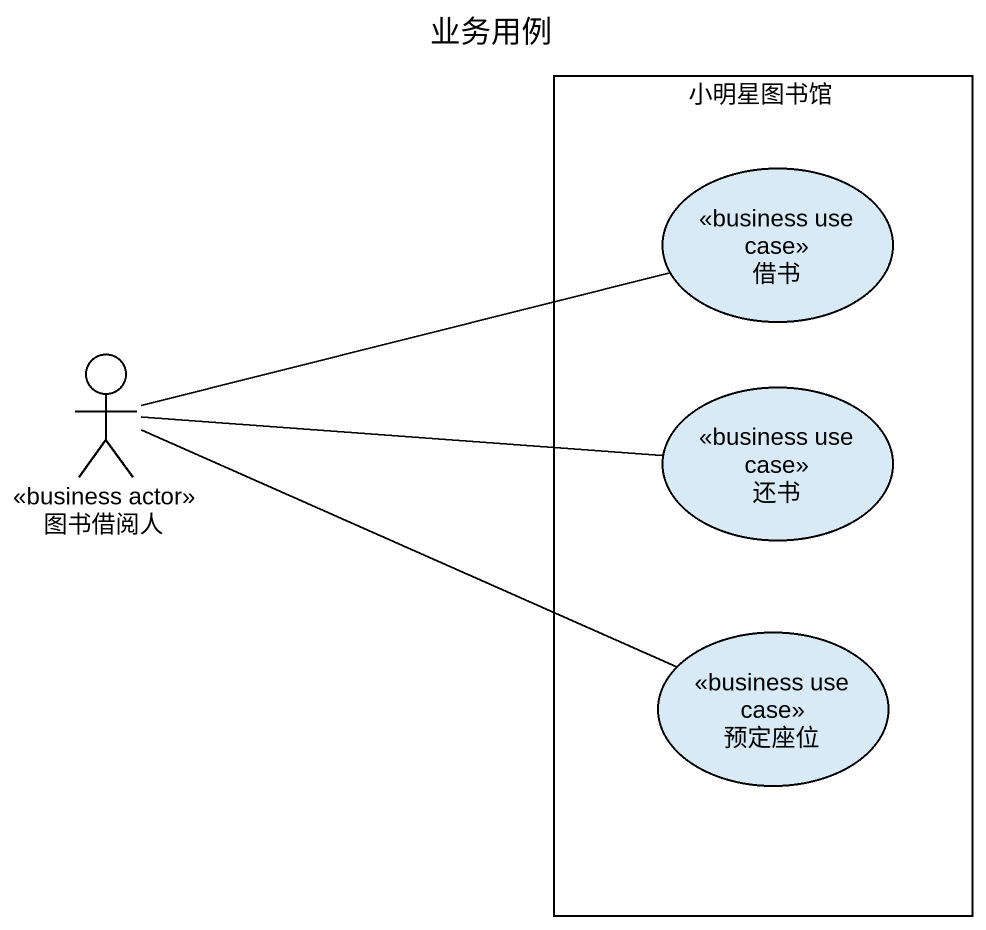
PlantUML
@startuml
title 业务用例
rectangle 小明星图书馆 {
  usecase 借书 <<business use case>>
  usecase 还书 <<business use case>>
  usecase 预定座位 <<business use case>>
}
actor 图书借阅人 <<business actor>>
图书借阅人 -right- 借书
图书借阅人 -right- 还书
图书借阅人 -right- 预定座位
@enduml
